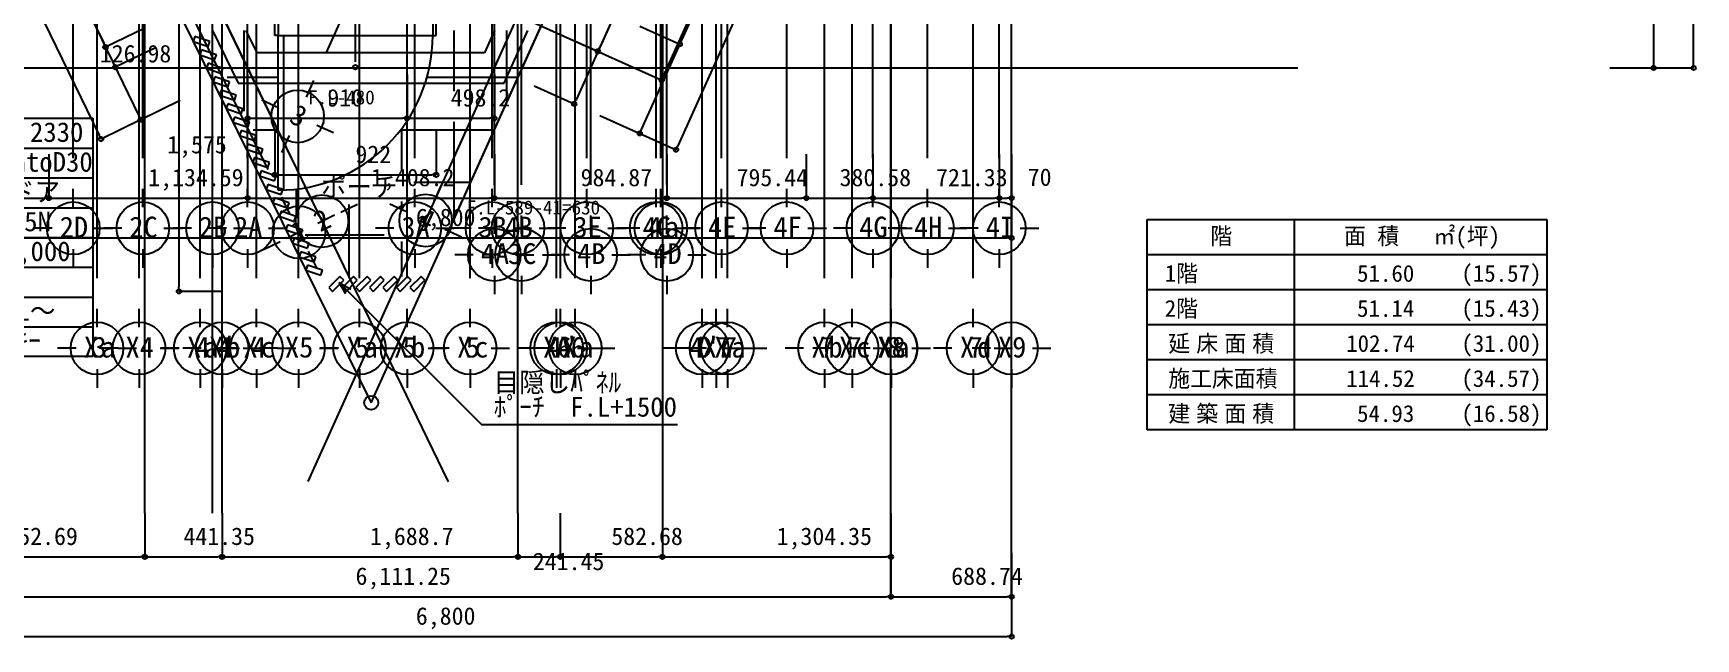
# Model space of a CAD drawing. Header units: metres. Extents: x 10861 to 26950, y 7268 to 22750.
# Drawn here: x 17141 to 26630, y 7268 to 10723 of the extents above; entities that cross this region are included whole.
import ezdxf

# ---------------------------------------------------------------- set-up
doc = ezdxf.new("R2010")
doc.units = ezdxf.units.M

msp = doc.modelspace()

# ---------------------------------------------------------------- linework, layer by layer
at = {"layer": 'GLID'}
for p, q in [((17369.1, 10010), (17369.1, 22205)), ((17504.7, 9325), (17504.7, 22205)), ((17744.7, 9325), (17744.7, 22205)), ((17766.3, 10010), (17766.3, 22205)), ((18093.3, 9325), (18093.3, 22205)), ((18163.4, 10010), (18163.4, 22205)), ((18218.8, 9325), (18218.8, 22205)), ((18364.3, 10010), (18364.3, 22205)), ((18414.7, 9325), (18414.7, 22205)), ((18654.7, 9325), (18654.7, 22205)), ((19003.3, 9325), (19003.3, 22205)), ((19274.3, 9325), (19274.3, 22205)), ((19319.1, 10010), (19319.1, 22205)), ((19634.7, 9325), (19634.7, 22205)), ((19759.5, 10010), (19759.5, 22205)), ((19772.5, 9858.3), (19772.5, 22205)), ((19907.5, 10010), (19907.5, 22205)), ((19927.5, 9858.3), (19927.5, 22205)), ((20128.1, 9325), (20128.1, 22205)), ((20151, 9325), (20151, 22205)), ((20234.7, 9325), (20234.7, 22205)), ((20300.9, 10010), (20300.9, 22205)), ((20322.4, 9858.3), (20322.4, 22205)), ((20695.8, 10010), (20695.8, 22205)), ((20723, 10010), (20723, 22205)), ((20757.4, 9858.3), (20757.4, 22205)), ((20959.2, 9325), (20959.2, 22205)), ((21038.1, 9325), (21038.1, 22205)), ((21069.2, 10010), (21069.2, 22205)), ((21102.9, 9325), (21102.9, 22205)), ((21442.7, 10010), (21442.7, 22205)), ((21656.9, 9325), (21656.9, 22205)), ((21814.7, 9325), (21814.7, 22205)), ((21932.7, 10010), (21932.7, 22205)), ((22036, 9325), (22036, 22205)), ((22038, 9325), (22038, 22205)), ((22245.3, 10010), (22245.3, 22205)), ((22504.7, 9325), (22504.7, 22205)), ((22654.7, 10010), (22654.7, 22205)), ((22724.7, 9325), (22724.7, 22205)), ((18614.1, 10010), (14765.1, 17946)), ((18480.6, 9945.4), (14580.1, 17856.1)), ((18814.3, 10613.2), (21206.1, 15928.4)), ((19544.8, 10019.1), (22036, 15555)), ((13514.7, 10525), (24358.1, 10525)), ((18699.4, 10357.9), (18742.5, 10453.6)), ((18540.7, 10297.7), (18445, 10340.8)), ((18759.6, 10199.2), (18855.3, 10156.1)), ((18600.9, 10139), (18557.8, 10043.3)), ((17369.1, 9730), (17369.1, 9835)), ((17766.3, 9730), (17766.3, 9835)), ((18163.4, 9730), (18163.4, 9835)), ((18364.3, 9730), (18364.3, 9835)), ((18604.4, 9694.2), (18558, 9788.4)), ((18736.2, 9758.1), (18690.4, 9852.5)), ((19319.1, 9730), (19319.1, 9835)), ((19429.9, 9763.8), (19473, 9859.5)), ((19759.5, 9730), (19759.5, 9835)), ((19907.5, 9730), (19907.5, 9835)), ((20300.9, 9730), (20300.9, 9835)), ((20695.8, 9730), (20695.8, 9835)), ((20723, 9730), (20723, 9835)), ((21069.2, 9730), (21069.2, 9835)), ((21442.7, 9730), (21442.7, 9835)), ((21932.7, 9730), (21932.7, 9835)), ((22245.3, 9730), (22245.3, 9835)), ((22654.7, 9730), (22654.7, 9835)), ((18765.1, 9639.7), (18859.3, 9686.1)), ((18896.6, 9702.5), (18991.1, 9748.3)), ((19271.2, 9703.6), (19175.5, 9746.7)), ((19772.5, 9578.3), (19772.5, 9683.3)), ((19927.5, 9578.3), (19927.5, 9683.3)), ((20322.4, 9578.3), (20322.4, 9683.3)), ((20757.4, 9578.3), (20757.4, 9683.3)), ((17249.1, 9610), (17144.1, 9610)), ((17489.1, 9610), (17594.1, 9610)), ((17646.3, 9610), (17541.3, 9610)), ((17886.3, 9610), (17991.3, 9610)), ((18043.4, 9610), (17938.4, 9610)), ((18244.3, 9610), (18139.3, 9610)), ((18283.4, 9610), (18388.4, 9610)), ((18484.3, 9610), (18589.3, 9610)), ((18680.6, 9597.7), (18586.2, 9551.9)), ((19199.1, 9610), (19094.1, 9610)), ((19439.1, 9610), (19544.1, 9610)), ((19490.1, 9605.1), (19585.9, 9562)), ((19639.5, 9610), (19534.5, 9610)), ((19787.5, 9610), (19682.5, 9610)), ((19879.5, 9610), (19984.5, 9610)), ((20027.5, 9610), (20132.5, 9610)), ((20180.9, 9610), (20075.9, 9610)), ((20420.9, 9610), (20525.9, 9610)), ((20575.8, 9610), (20470.8, 9610)), ((20603, 9610), (20498, 9610)), ((20815.8, 9610), (20920.8, 9610)), ((20843, 9610), (20948, 9610)), ((20949.2, 9610), (20844.2, 9610)), ((21189.2, 9610), (21294.2, 9610)), ((21322.7, 9610), (21217.7, 9610)), ((21562.7, 9610), (21667.7, 9610)), ((21812.7, 9610), (21707.7, 9610)), ((22125.3, 9610), (22020.3, 9610)), ((22052.7, 9610), (22157.7, 9610)), ((22365.3, 9610), (22470.3, 9610)), ((22534.7, 9610), (22429.7, 9610)), ((22774.7, 9610), (22879.7, 9610)), ((17369.1, 9490), (17369.1, 9385)), ((17766.3, 9490), (17766.3, 9385)), ((18163.4, 9490), (18163.4, 9385)), ((18364.3, 9490), (18364.3, 9385)), ((18549.8, 9533.5), (18455.7, 9487.1)), ((18841, 9542.1), (18886.8, 9447.6)), ((19331.4, 9544.9), (19288.3, 9449.1)), ((19319.1, 9490), (19319.1, 9385)), ((19759.5, 9490), (19759.5, 9385)), ((19907.5, 9490), (19907.5, 9385)), ((20300.9, 9490), (20300.9, 9385)), ((20695.8, 9490), (20695.8, 9385)), ((20723, 9490), (20723, 9385)), ((21069.2, 9490), (21069.2, 9385)), ((21442.7, 9490), (21442.7, 9385)), ((21932.7, 9490), (21932.7, 9385)), ((22245.3, 9490), (22245.3, 9385)), ((22654.7, 9490), (22654.7, 9385)), ((18710.5, 9479), (18757, 9384.8)), ((19652.5, 9458.3), (19547.5, 9458.3)), ((19807.5, 9458.3), (19702.5, 9458.3)), ((19892.5, 9458.3), (19997.5, 9458.3)), ((20047.5, 9458.3), (20152.5, 9458.3)), ((20202.4, 9458.3), (20097.4, 9458.3)), ((20442.4, 9458.3), (20547.4, 9458.3)), ((20637.4, 9458.3), (20532.4, 9458.3)), ((20877.4, 9458.3), (20982.4, 9458.3)), ((19772.5, 9338.3), (19772.5, 9233.3)), ((19927.5, 9338.3), (19927.5, 9233.3)), ((20322.4, 9338.3), (20322.4, 9233.3)), ((20757.4, 9338.3), (20757.4, 9233.3)), ((17504.7, 9045), (17504.7, 9150)), ((17744.7, 9045), (17744.7, 9150)), ((18093.3, 9045), (18093.3, 9150)), ((18218.8, 9045), (18218.8, 9150)), ((18414.7, 9045), (18414.7, 9150)), ((18654.7, 9045), (18654.7, 9150)), ((19003.3, 9045), (19003.3, 9150)), ((19274.3, 9045), (19274.3, 9150)), ((19634.7, 9045), (19634.7, 9150)), ((20128.1, 9045), (20128.1, 9150)), ((20151, 9045), (20151, 9150)), ((20234.7, 9045), (20234.7, 9150)), ((20959.2, 9045), (20959.2, 9150)), ((21038.1, 9045), (21038.1, 9150)), ((21102.9, 9045), (21102.9, 9150)), ((21656.9, 9045), (21656.9, 9150)), ((21814.7, 9045), (21814.7, 9150)), ((22036, 9045), (22036, 9150)), ((22038, 9045), (22038, 9150)), ((22504.7, 9045), (22504.7, 9150)), ((22724.7, 9045), (22724.7, 9150)), ((17384.7, 8925), (17279.7, 8925)), ((17624.7, 8925), (17519.7, 8925)), ((17624.7, 8925), (17729.7, 8925)), ((17864.7, 8925), (17969.7, 8925)), ((17973.3, 8925), (17868.3, 8925)), ((18098.8, 8925), (17993.8, 8925)), ((18294.7, 8925), (18189.7, 8925)), ((18213.3, 8925), (18318.3, 8925)), ((18338.8, 8925), (18443.8, 8925)), ((18534.7, 8925), (18429.7, 8925)), ((18534.7, 8925), (18639.7, 8925)), ((18774.7, 8925), (18879.7, 8925)), ((18883.3, 8925), (18778.3, 8925)), ((19154.3, 8925), (19049.3, 8925)), ((19123.3, 8925), (19228.3, 8925)), ((19394.3, 8925), (19499.3, 8925)), ((19514.7, 8925), (19409.7, 8925)), ((19754.7, 8925), (19859.7, 8925)), ((20008.1, 8925), (19903.1, 8925)), ((20031, 8925), (19926, 8925)), ((20114.7, 8925), (20009.7, 8925)), ((20248.1, 8925), (20353.1, 8925)), ((20271, 8925), (20376, 8925)), ((20354.7, 8925), (20459.7, 8925)), ((20839.2, 8925), (20734.2, 8925)), ((20918.1, 8925), (20813.1, 8925)), ((20982.9, 8925), (20877.9, 8925)), ((21079.2, 8925), (21184.2, 8925)), ((21158.1, 8925), (21263.1, 8925)), ((21222.9, 8925), (21327.9, 8925)), ((21536.9, 8925), (21431.9, 8925)), ((21694.7, 8925), (21589.7, 8925)), ((21776.9, 8925), (21881.9, 8925)), ((21916, 8925), (21811, 8925)), ((21918, 8925), (21813, 8925)), ((21934.7, 8925), (22039.7, 8925)), ((22156, 8925), (22261, 8925)), ((22158, 8925), (22263, 8925)), ((22384.7, 8925), (22279.7, 8925)), ((22604.7, 8925), (22499.7, 8925)), ((22624.7, 8925), (22729.7, 8925)), ((22844.7, 8925), (22949.7, 8925)), ((17504.7, 8805), (17504.7, 8700)), ((17744.7, 8805), (17744.7, 8700)), ((18093.3, 8805), (18093.3, 8700)), ((18218.8, 8805), (18218.8, 8700)), ((18414.7, 8805), (18414.7, 8700)), ((18654.7, 8805), (18654.7, 8700)), ((19003.3, 8805), (19003.3, 8700)), ((19274.3, 8805), (19274.3, 8700)), ((19634.7, 8805), (19634.7, 8700)), ((20128.1, 8805), (20128.1, 8700)), ((20151, 8805), (20151, 8700)), ((20234.7, 8805), (20234.7, 8700)), ((20959.2, 8805), (20959.2, 8700)), ((21038.1, 8805), (21038.1, 8700)), ((21102.9, 8805), (21102.9, 8700)), ((21656.9, 8805), (21656.9, 8700)), ((21814.7, 8805), (21814.7, 8700)), ((22036, 8805), (22036, 8700)), ((22038, 8805), (22038, 8700)), ((22504.7, 8805), (22504.7, 8700)), ((22724.7, 8805), (22724.7, 8700))]:
    msp.add_line(p, q, dxfattribs=at)
for centre in [(18650.1, 10248.5), (18788.6, 9650.1), (19380.7, 9654.3), (17369.1, 9610), (17766.3, 9610), (18163.4, 9610), (18364.3, 9610), (18657.5, 9586.6), (19319.1, 9610), (19759.5, 9610), (19907.5, 9610), (20300.9, 9610), (20695.8, 9610), (20723, 9610), (21069.2, 9610), (21442.7, 9610), (21932.7, 9610), (22245.3, 9610), (22654.7, 9610), (19772.5, 9458.3), (19927.5, 9458.3), (20322.4, 9458.3), (20757.4, 9458.3), (17504.7, 8925), (17744.7, 8925), (18093.3, 8925), (18218.8, 8925), (18414.7, 8925), (18654.7, 8925), (19003.3, 8925), (19274.3, 8925), (19634.7, 8925), (20128.1, 8925), (20151, 8925), (20234.7, 8925), (20959.2, 8925), (21038.1, 8925), (21102.9, 8925), (21656.9, 8925), (21814.7, 8925), (22036, 8925), (22038, 8925), (22504.7, 8925), (22724.7, 8925)]:
    msp.add_circle(centre, 150, dxfattribs=at)
at = {"layer": 'WALL_NORMAL_1F'}
for p, q in [((18164.6, 10738.5), (18310.1, 10438.5)), ((18418.4, 10611.5), (18356.8, 10738.5)), ((19773.7, 10738.5), (19716.5, 10611.5)), ((19828.4, 10438.5), (19963.4, 10738.5)), ((19716.5, 10611.5), (18418.4, 10611.5)), ((18310.1, 10438.5), (19828.4, 10438.5))]:
    msp.add_line(p, q, dxfattribs=at)
at = {"layer": 'データ 001_1F'}
for p, q in [((22036, 7507.5), (22036, 22072.5)), ((22724.7, 7507.5), (22724.7, 22072.5)), ((26617.5, 10550), (26617.5, 20905)), ((18710.5, 8165), (23230.6, 18209.7)), ((15736.2, 15943.7), (19509.7, 8163.2)), ((20731.6, 12656.4), (20731.6, 7735)), ((26390, 10550), (26390, 12688.6)), ((20612.6, 10174.4), (21576.9, 12317.4)), ((17777.4, 7985), (17777.4, 11842.7)), ((18163.3, 7985), (18163.3, 11842.7)), ((18163.3, 7985), (18163.3, 11842.7)), ((21512.9, 11620.7), (20820, 10081)), ((20768, 11519), (20238.7, 10342.6)), ((20768, 11519), (20373.7, 10642.6)), ((16903.6, 11405.3), (17516.5, 10141.6)), ((17167.3, 11439.8), (17542.6, 10666)), ((17167.3, 11439.8), (17743.5, 10251.7)), ((18218.7, 7985), (18218.7, 10961)), ((19600.9, 10962.9), (20500.2, 10558.3)), ((20738.4, 10478.5), (20959.4, 10969.4)), ((19907.5, 7985), (19907.5, 10835)), ((17778.5, 10752.6), (17553.5, 10643.5)), ((17778.5, 10752.6), (17553.5, 10643.5)), ((17972.5, 10800), (17972.5, 9275)), ((17553.5, 10643.5), (17542.6, 10666)), ((17553.5, 10643.5), (17553.5, 10643.5)), ((17553.5, 10643.5), (17564.4, 10621)), ((17833.9, 10638.3), (17608.9, 10529.3)), ((17833.9, 10638.3), (17833.9, 10638.3)), ((20135.4, 10722.4), (20363.4, 10619.8)), ((20135.4, 10722.4), (20135.4, 10722.4)), ((20363.4, 10619.8), (20373.7, 10642.6)), ((17564.4, 10621), (17598, 10551.7)), ((17608.9, 10529.3), (17598, 10551.7)), ((20363.4, 10619.8), (20363.4, 10619.8)), ((20500.2, 10558.3), (20728.2, 10455.7)), ((20500.2, 10558.3), (20500.2, 10558.3)), ((26390, 10525), (26390, 10550)), ((26617.5, 10525), (26617.5, 10550)), ((17608.9, 10529.3), (17608.9, 10529.3)), ((18364.3, 10487.5), (18364.3, 10237.5)), ((18364.3, 10487.5), (18364.3, 10487.5)), ((19274.3, 10487.5), (19274.3, 10237.5)), ((19274.3, 10487.5), (19274.3, 10487.5)), ((19274.3, 10487.5), (19274.3, 10487.5)), ((19772.5, 10487.5), (19772.5, 10237.5)), ((19772.5, 10487.5), (19772.5, 10487.5)), ((20728.2, 10455.7), (20738.4, 10478.5)), ((26140, 10525), (26390, 10525)), ((26140, 10525), (26140, 10525)), ((26390, 10525), (26617.5, 10525)), ((26390, 10525), (26390, 10525)), ((20000.4, 10422.4), (20228.4, 10319.8)), ((20000.4, 10422.4), (20000.4, 10422.4)), ((17754.5, 10229.2), (17743.5, 10251.7)), ((17979.4, 10338.3), (17754.5, 10229.2)), ((17979.4, 10338.3), (17979.4, 10338.3)), ((20228.4, 10319.8), (20238.7, 10342.6)), ((20228.4, 10319.8), (20228.4, 10319.8)), ((20374.3, 10254.2), (20602.3, 10151.6)), ((20374.3, 10254.2), (20374.3, 10254.2)), ((16380, 10237.5), (17480, 10237.5)), ((17480, 10237.5), (17480, 8877.5)), ((17752.4, 10228.2), (17527.4, 10119.1)), ((17752.4, 10228.2), (17752.4, 10228.2)), ((17754.5, 10229.2), (17754.5, 10229.2)), ((18364.3, 10237.5), (18389.3, 10237.5)), ((18389.3, 10237.5), (19249.3, 10237.5)), ((19274.3, 10237.5), (19249.3, 10237.5)), ((19274.3, 10237.5), (19274.3, 10237.5)), ((19274.3, 10237.5), (19299.3, 10237.5)), ((19299.3, 10237.5), (19747.5, 10237.5)), ((19772.5, 10237.5), (19747.5, 10237.5)), ((19772.5, 10237.5), (19772.5, 10237.5)), ((20581.8, 10160.8), (20809.8, 10058.2)), ((20581.8, 10160.8), (20581.8, 10160.8)), ((20602.3, 10151.6), (20612.6, 10174.4)), ((16380, 10067.5), (17480, 10067.5)), ((17527.4, 10119.1), (17516.5, 10141.6)), ((17527.4, 10119.1), (17527.4, 10119.1)), ((20809.8, 10058.2), (20820, 10081)), ((17229.7, 10032.5), (17229.7, 10032.5)), ((17229.7, 10032.5), (17229.7, 9782.5)), ((17229.7, 10032.5), (17229.7, 10032.5)), ((18364.3, 10032.5), (18364.3, 10032.5)), ((18364.3, 10032.5), (18364.3, 9782.5)), ((18364.3, 10032.5), (18364.3, 10032.5)), ((19772.5, 10032.5), (19772.5, 10032.5)), ((19772.5, 10032.5), (19772.5, 9782.5)), ((19772.5, 10032.5), (19772.5, 10032.5)), ((20757.3, 10032.5), (20757.3, 10032.5)), ((20757.3, 10032.5), (20757.3, 9782.5)), ((20757.3, 10032.5), (20757.3, 10032.5)), ((20809.8, 10058.2), (20809.8, 10058.2)), ((21552.8, 10032.5), (21552.8, 10032.5)), ((21552.8, 10032.5), (21552.8, 9782.5)), ((21552.8, 10032.5), (21552.8, 10032.5)), ((21933.4, 10032.5), (21933.4, 10032.5)), ((21933.4, 10032.5), (21933.4, 9782.5)), ((21933.4, 10032.5), (21933.4, 10032.5)), ((22654.7, 10032.5), (22654.7, 10032.5)), ((22654.7, 10032.5), (22654.7, 9782.5)), ((22654.7, 10032.5), (22654.7, 10032.5)), ((22724.7, 10032.5), (22724.7, 9782.5)), ((22724.7, 10032.5), (22724.7, 10032.5)), ((16380, 9897.5), (17480, 9897.5)), ((15949.7, 9782.5), (17204.7, 9782.5)), ((17229.7, 9782.5), (17204.7, 9782.5)), ((17229.7, 9782.5), (17229.7, 9782.5)), ((17229.7, 9782.5), (17254.7, 9782.5)), ((17254.7, 9782.5), (18339.3, 9782.5)), ((18364.3, 9782.5), (18339.3, 9782.5)), ((18364.3, 9782.5), (18364.3, 9782.5)), ((18364.3, 9782.5), (18389.3, 9782.5)), ((18389.3, 9782.5), (19747.5, 9782.5)), ((19772.5, 9782.5), (19747.5, 9782.5)), ((19772.5, 9782.5), (19772.5, 9782.5)), ((19772.5, 9782.5), (19797.5, 9782.5)), ((19797.5, 9782.5), (20732.3, 9782.5)), ((20757.3, 9782.5), (20732.3, 9782.5)), ((20757.3, 9782.5), (20757.3, 9782.5)), ((20757.3, 9782.5), (20782.3, 9782.5)), ((20782.3, 9782.5), (21527.8, 9782.5)), ((21552.8, 9782.5), (21527.8, 9782.5)), ((21552.8, 9782.5), (21552.8, 9782.5)), ((21552.8, 9782.5), (21577.8, 9782.5)), ((21577.8, 9782.5), (21908.4, 9782.5)), ((21933.4, 9782.5), (21908.4, 9782.5)), ((21933.4, 9782.5), (21933.4, 9782.5)), ((21933.4, 9782.5), (21958.4, 9782.5)), ((21958.4, 9782.5), (22629.7, 9782.5)), ((22654.7, 9782.5), (22629.7, 9782.5)), ((22654.7, 9782.5), (22654.7, 9782.5)), ((22654.7, 9782.5), (22679.7, 9782.5)), ((22679.7, 9782.5), (22699.7, 9782.5)), ((22724.7, 9782.5), (22699.7, 9782.5)), ((22724.7, 9782.5), (22724.7, 9782.5)), ((22724.7, 9782.5), (22724.7, 9555)), ((22724.7, 9782.5), (22724.7, 9782.5)), ((16380, 9727.5), (17480, 9727.5)), ((15949.7, 9555), (22699.7, 9555)), ((16380, 9557.5), (17480, 9557.5)), ((22724.7, 9555), (22699.7, 9555)), ((22724.7, 9555), (22724.7, 9555)), ((16380, 9387.5), (17480, 9387.5)), ((18925.1, 9235.7), (18887.6, 9300.7)), ((18887.6, 9300.7), (18952.6, 9263.2)), ((18887.6, 9300.7), (19698.7, 8489.6)), ((16380, 9217.5), (17480, 9217.5)), ((17972.5, 9250), (17972.5, 9275)), ((18222.5, 9250), (17972.5, 9250)), ((17972.5, 9250), (17972.5, 9250)), ((18222.5, 9250), (18222.5, 9250)), ((16380, 9047.5), (17480, 9047.5)), ((17480, 8877.5), (16380, 8877.5)), ((19698.7, 8489.6), (20818.7, 8489.6)), ((17777.4, 7985), (17777.4, 7985)), ((17777.4, 7985), (17777.4, 7735)), ((17777.4, 7985), (17777.4, 7985)), ((18218.7, 7985), (18218.7, 7985)), ((18218.7, 7985), (18218.7, 7735)), ((18218.7, 7985), (18218.7, 7985)), ((19907.5, 7985), (19907.5, 7985)), ((19907.5, 7985), (19907.5, 7735)), ((19907.5, 7985), (19907.5, 7985)), ((20148.9, 7985), (20148.9, 7985)), ((20148.9, 7985), (20148.9, 7735)), ((20148.9, 7985), (20148.9, 7985)), ((20731.6, 7985), (20731.6, 7985)), ((20731.6, 7985), (20731.6, 7735)), ((20731.6, 7985), (20731.6, 7985)), ((22036, 7985), (22036, 7735)), ((22036, 7985), (22036, 7985)), ((15949.7, 7735), (17752.4, 7735)), ((17777.4, 7735), (17752.4, 7735)), ((17777.4, 7735), (17777.4, 7735)), ((17777.4, 7735), (17802.4, 7735)), ((17802.4, 7735), (18193.7, 7735)), ((18218.7, 7735), (18193.7, 7735)), ((18218.7, 7735), (18218.7, 7735)), ((18218.7, 7735), (18243.7, 7735)), ((18243.7, 7735), (19882.5, 7735)), ((19907.5, 7735), (19882.5, 7735)), ((19907.5, 7735), (19907.5, 7735)), ((19907.5, 7735), (19932.5, 7735)), ((19932.5, 7735), (20123.9, 7735)), ((20148.9, 7735), (20123.9, 7735)), ((20148.9, 7735), (20148.9, 7735)), ((20148.9, 7735), (20173.9, 7735)), ((20173.9, 7735), (20706.6, 7735)), ((20731.6, 7735), (20706.6, 7735)), ((20731.6, 7735), (20731.6, 7735)), ((20731.6, 7735), (20756.6, 7735)), ((20756.6, 7735), (22011, 7735)), ((22036, 7735), (22011, 7735)), ((22036, 7757.5), (22036, 7507.5)), ((22036, 7757.5), (22036, 7757.5)), ((22036, 7735), (22036, 7735)), ((22036, 7735), (22036, 7507.5)), ((22036, 7735), (22036, 7735)), ((22724.7, 7757.5), (22724.7, 7507.5)), ((22724.7, 7757.5), (22724.7, 7757.5)), ((15949.7, 7507.5), (22011, 7507.5)), ((22036, 7507.5), (22011, 7507.5)), ((22036, 7507.5), (22036, 7507.5)), ((22036, 7507.5), (22061, 7507.5)), ((22061, 7507.5), (22699.7, 7507.5)), ((22724.7, 7507.5), (22699.7, 7507.5)), ((22724.7, 7530), (22724.7, 7280)), ((22724.7, 7530), (22724.7, 7530)), ((22724.7, 7507.5), (22724.7, 7507.5)), ((15949.7, 7280), (22699.7, 7280)), ((22724.7, 7280), (22699.7, 7280)), ((22724.7, 7280), (22724.7, 7280))]:
    msp.add_line(p, q, dxfattribs=at)
for centre in [(17553.5, 10643.5), (17553.5, 10643.5), (20363.4, 10619.8), (17608.9, 10529.3), (26390, 10525), (26617.5, 10525), (20728.2, 10455.7), (18364.3, 10237.5), (19274.3, 10237.5), (19274.3, 10237.5), (19772.5, 10237.5), (20228.4, 10319.8), (17754.5, 10229.2), (20602.3, 10151.6), (17527.4, 10119.1), (20809.8, 10058.2), (17229.7, 9782.5), (17229.7, 9782.5), (18364.3, 9782.5), (18364.3, 9782.5), (19772.5, 9782.5), (19772.5, 9782.5), (20757.3, 9782.5), (20757.3, 9782.5), (21552.8, 9782.5), (21552.8, 9782.5), (21933.4, 9782.5), (21933.4, 9782.5), (22654.7, 9782.5), (22654.7, 9782.5), (22724.7, 9782.5), (22724.7, 9555), (17972.5, 9250), (17777.4, 7735), (17777.4, 7735), (18218.7, 7735), (18218.7, 7735), (19907.5, 7735), (19907.5, 7735), (20148.9, 7735), (20148.9, 7735), (20731.6, 7735), (20731.6, 7735), (22036, 7735), (22036, 7507.5), (22036, 7507.5), (22724.7, 7507.5), (22724.7, 7280)]:
    msp.add_circle(centre, 12.5, dxfattribs=at)
at = {"layer": 'ポーチ_1F'}
for p, q in [((18344.1, 10278.3), (18344.1, 10738.5)), ((19544.1, 10392.5), (19544.1, 10738.5)), ((19604.6, 9799.1), (20044.2, 10772.5)), ((19844.1, 10329.4), (19844.1, 10738.5)), ((18248.3, 10472.5), (18538.7, 10472.5)), ((19388.3, 10472.5), (19908.7, 10472.5)), ((18396.3, 10172.5), (18538.7, 10172.5)), ((19238.4, 10172.5), (19773.2, 10172.5)), ((19244.1, 9937.5), (19244.1, 10180)), ((19544.1, 9665.1), (19544.1, 10217.5)), ((19312.1, 9872.5), (19637.8, 9872.5)), ((18644.1, 9669.8), (18644.1, 9833.8)), ((18944.1, 9334.9), (18944.1, 9745.6)), ((19244.1, 9710), (19244.1, 9762.5)), ((19506, 9580.6), (19589.6, 9765.8)), ((18692.1, 9572.5), (19143.5, 9572.5)), ((19244.1, 9334.9), (19244.1, 9535)), ((19375.8, 9292.4), (19485.4, 9535))]:
    msp.add_line(p, q, dxfattribs=at)
at = {"layer": '外装ルーバー_1F'}
for p, q in [((18062.7, 10705.1), (18053.1, 10676.7)), ((18053.1, 10676.7), (18138.3, 10647.7)), ((18147.9, 10676.2), (18062.7, 10705.1)), ((18100.6, 10628.3), (18090.9, 10599.9)), ((18185.8, 10599.4), (18100.6, 10628.3)), ((18138.3, 10647.7), (18147.9, 10676.2)), ((18090.9, 10599.9), (18176.1, 10570.9)), ((18138.4, 10551.5), (18128.8, 10523.1)), ((18223.7, 10522.6), (18138.4, 10551.5)), ((18176.1, 10570.9), (18185.8, 10599.4)), ((18128.8, 10523.1), (18214, 10494.1)), ((18176.3, 10474.7), (18166.7, 10446.3)), ((18166.7, 10446.3), (18251.9, 10417.4)), ((18261.5, 10445.8), (18176.3, 10474.7)), ((18214, 10494.1), (18223.7, 10522.6)), ((18251.9, 10417.4), (18261.5, 10445.8)), ((18214.2, 10397.9), (18204.5, 10369.5)), ((18204.5, 10369.5), (18289.7, 10340.6)), ((18299.4, 10369), (18214.2, 10397.9)), ((18289.7, 10340.6), (18299.4, 10369)), ((18252, 10321.1), (18242.4, 10292.7)), ((18242.4, 10292.7), (18327.6, 10263.8)), ((18337.3, 10292.2), (18252, 10321.1)), ((18327.6, 10263.8), (18337.3, 10292.2)), ((18289.9, 10244.3), (18280.3, 10215.9)), ((18280.3, 10215.9), (18365.5, 10187)), ((18375.1, 10215.4), (18289.9, 10244.3)), ((18327.8, 10167.5), (18318.1, 10139.1)), ((18413, 10138.6), (18327.8, 10167.5)), ((18365.5, 10187), (18375.1, 10215.4)), ((18318.1, 10139.1), (18403.3, 10110.2)), ((18365.6, 10090.7), (18356, 10062.3)), ((18356, 10062.3), (18441.2, 10033.4)), ((18450.9, 10061.8), (18365.6, 10090.7)), ((18403.3, 10110.2), (18413, 10138.6)), ((18441.2, 10033.4), (18450.9, 10061.8)), ((18403.5, 10013.9), (18393.9, 9985.5)), ((18393.9, 9985.5), (18479.1, 9956.6)), ((18488.7, 9985), (18403.5, 10013.9)), ((18479.1, 9956.6), (18488.7, 9985)), ((18441.4, 9937.1), (18431.7, 9908.7)), ((18431.7, 9908.7), (18516.9, 9879.8)), ((18526.6, 9908.2), (18441.4, 9937.1)), ((18516.9, 9879.8), (18526.6, 9908.2)), ((18479.2, 9860.3), (18469.6, 9831.9)), ((18469.6, 9831.9), (18554.8, 9803)), ((18564.5, 9831.4), (18479.2, 9860.3)), ((18517.1, 9783.5), (18507.5, 9755.1)), ((18602.3, 9754.6), (18517.1, 9783.5)), ((18554.8, 9803), (18564.5, 9831.4)), ((18507.5, 9755.1), (18592.7, 9726.2)), ((18555, 9706.7), (18545.3, 9678.3)), ((18640.2, 9677.8), (18555, 9706.7)), ((18592.7, 9726.2), (18602.3, 9754.6)), ((18545.3, 9678.3), (18630.5, 9649.4)), ((18592.8, 9629.9), (18583.2, 9601.5)), ((18583.2, 9601.5), (18668.4, 9572.6)), ((18678.1, 9601), (18592.8, 9629.9)), ((18630.5, 9649.4), (18640.2, 9677.8)), ((18668.4, 9572.6), (18678.1, 9601)), ((18630.7, 9553.1), (18621.1, 9524.7)), ((18621.1, 9524.7), (18706.3, 9495.8)), ((18715.9, 9524.2), (18630.7, 9553.1)), ((18706.3, 9495.8), (18715.9, 9524.2)), ((18668.6, 9476.3), (18658.9, 9447.9)), ((18658.9, 9447.9), (18744.1, 9419)), ((18753.8, 9447.4), (18668.6, 9476.3)), ((18706.4, 9399.5), (18696.8, 9371.1)), ((18791.7, 9370.6), (18706.4, 9399.5)), ((18744.1, 9419), (18753.8, 9447.4)), ((18696.8, 9371.1), (18782, 9342.2)), ((18782, 9342.2), (18791.7, 9370.6)), ((18891.5, 9334.9), (18827.9, 9271.2)), ((18849.1, 9250), (18912.7, 9313.6)), ((18912.7, 9313.6), (18891.5, 9334.9)), ((18968.7, 9334.9), (18905.1, 9271.2)), ((18926.3, 9250), (18989.9, 9313.6)), ((18989.9, 9313.6), (18968.7, 9334.9)), ((19045.9, 9334.9), (18982.3, 9271.2)), ((19003.5, 9250), (19067.1, 9313.6)), ((19067.1, 9313.6), (19045.9, 9334.9)), ((19123.1, 9334.9), (19059.4, 9271.2)), ((19080.7, 9250), (19144.3, 9313.6)), ((19144.3, 9313.6), (19123.1, 9334.9)), ((19200.3, 9334.9), (19136.6, 9271.2)), ((19157.8, 9250), (19221.5, 9313.6)), ((19221.5, 9313.6), (19200.3, 9334.9)), ((19277.4, 9334.9), (19213.8, 9271.2)), ((19235, 9250), (19298.7, 9313.6)), ((19298.7, 9313.6), (19277.4, 9334.9)), ((19354.6, 9334.9), (19291, 9271.2)), ((19312.2, 9250), (19375.8, 9313.6)), ((19375.8, 9313.6), (19354.6, 9334.9)), ((18827.9, 9271.2), (18849.1, 9250)), ((18905.1, 9271.2), (18926.3, 9250)), ((18982.3, 9271.2), (19003.5, 9250)), ((19059.4, 9271.2), (19080.7, 9250)), ((19136.6, 9271.2), (19157.8, 9250)), ((19213.8, 9271.2), (19235, 9250)), ((19291, 9271.2), (19312.2, 9250))]:
    msp.add_line(p, q, dxfattribs=at)
at = {"layer": '建具(金属戸)_1F'}
for p, q in [((18979.7, 10559.5), (18979.7, 10952.5)), ((18518.7, 10709.5), (18518.7, 10802.5)), ((18538.7, 10802.5), (18538.7, 10709.5)), ((19420.7, 10802.5), (19420.7, 10709.5)), ((19440.7, 10709.5), (19440.7, 10802.5)), ((18538.7, 10709.5), (18518.7, 10709.5)), ((18538.7, 10709.5), (19420.7, 10709.5)), ((18538.7, 10709.5), (18568.7, 10709.5)), ((18538.7, 9827.5), (18538.7, 10709.5)), ((18568.7, 10709.5), (18568.7, 9827.5)), ((19420.7, 10709.5), (19440.7, 10709.5)), ((18518.7, 10165), (18518.7, 9915)), ((18518.7, 10165), (18518.7, 10165)), ((19440.7, 10165), (19440.7, 9915)), ((19440.7, 10165), (19440.7, 10165)), ((18518.7, 9915), (18543.7, 9915)), ((18543.7, 9915), (19415.7, 9915)), ((19440.7, 9915), (19415.7, 9915)), ((19440.7, 9915), (19440.7, 9915)), ((18568.7, 9827.5), (18538.7, 9827.5))]:
    msp.add_line(p, q, dxfattribs=at)
for centre in [(18979.7, 10529.5), (18518.7, 9915), (19440.7, 9915)]:
    msp.add_circle(centre, 12.5, dxfattribs=at)
msp.add_arc((18538.7, 10709.5), 882, -90, 0, dxfattribs=at)
at = {"layer": '建具(金属窓)_1F'}
for p, q in [((21120.4, 11302.9), (20841.3, 10682.8)), ((20603.1, 10762.6), (20831.1, 10660)), ((20831.1, 10660), (20841.3, 10682.8)), ((20831.1, 10660), (20831.1, 10660))]:
    msp.add_line(p, q, dxfattribs=at)
msp.add_circle((20831.1, 10660), 12.5, dxfattribs=at)
at = {"layer": '棟面積表_1F'}
for p, q in [((23499.1, 8460.5), (23499.1, 9660.5)), ((23499.1, 9660.5), (25779.1, 9660.5)), ((24339.1, 8460.5), (24339.1, 9660.5)), ((25779.1, 9660.5), (25779.1, 8460.5)), ((23499.1, 9460.5), (25779.1, 9460.5)), ((23499.1, 9260.5), (25779.1, 9260.5)), ((23499.1, 9060.5), (25779.1, 9060.5)), ((23499.1, 8860.5), (25779.1, 8860.5)), ((23499.1, 8660.5), (25779.1, 8660.5)), ((25779.1, 8460.5), (23499.1, 8460.5))]:
    msp.add_line(p, q, dxfattribs=at)
at = {"layer": '部屋_1F'}
for p, q in [((12701.7, 21530), (19069.8, 8614.6)), ((19069.8, 8614.6), (24901.7, 21530))]:
    msp.add_line(p, q, dxfattribs=at)
msp.add_circle((19069.8, 8614.6), 40, dxfattribs=at)

# ---------------------------------------------------------------- texts
at = {"layer": 'GLID'}
for s, rotation, p in [('3', -24.22775, (18594.7, 10215.8)), ('2', 25.87339, (18778.1, 9586.6)), ('4', -24.22775, (19325.3, 9621.6)), ('1', 26.2463, (18647.4, 9523.1))]:
    msp.add_text(s, height=118.8, rotation=rotation, dxfattribs=at).set_placement(p)
for s, height, p in [('2D', 118.79, (17291.9, 9557.5)), ('2C', 118.79, (17689, 9557.5)), ('2B', 118.79, (18086.1, 9557.5)), ('2A', 118.79, (18287, 9557.5)), ('3A', 118.79, (19241.8, 9557.5)), ('3B', 118.79, (19682.2, 9557.5)), ('4B', 118.79, (19830.2, 9557.5)), ('3E', 118.79, (20223.7, 9557.5)), ('4C', 118.79, (20618.6, 9557.5)), ('4', 118.8, (20648.7, 9557.5)), ('C', 118.8, (20697.4, 9557.5)), ('a', 118.8, (20746.2, 9557.5)), ('4E', 118.79, (20992, 9557.5)), ('4F', 118.79, (21365.4, 9557.5)), ('4G', 118.79, (21855.5, 9557.5)), ('4H', 118.79, (22168, 9557.5)), ('4I', 118.79, (22577.5, 9557.5)), ('4A', 118.79, (19695.2, 9405.8)), ('3C', 118.79, (19850.3, 9405.8)), ('4B', 118.79, (20245.1, 9405.8)), ('4D', 118.79, (20680.1, 9405.8)), ('X', 118.8, (17430.5, 8872.4)), ('3', 118.8, (17479.2, 8872.4)), ('a', 118.8, (17527.9, 8872.4)), ('X4', 118.79, (17667.5, 8872.5)), ('X', 118.8, (18019, 8872.5)), ('4', 118.8, (18067.7, 8872.5)), ('a', 118.8, (18116.5, 8872.5)), ('X', 118.8, (18144.5, 8872.5)), ('4', 118.8, (18193.3, 8872.5)), ('b', 118.8, (18242, 8872.5)), ('X', 118.8, (18340.5, 8872.5)), ('4', 118.8, (18389.2, 8872.5)), ('c', 118.8, (18437.9, 8872.5)), ('X5', 118.79, (18577.5, 8872.5)), ('X', 118.8, (18929, 8872.5)), ('5', 118.8, (18977.7, 8872.5)), ('a', 118.8, (19026.5, 8872.5)), ('X', 118.8, (19200, 8872.5)), ('5', 118.8, (19248.8, 8872.5)), ('b', 118.8, (19297.5, 8872.5)), ('X', 118.8, (19560.5, 8872.5)), ('5', 118.8, (19609.2, 8872.5)), ('c', 118.8, (19657.9, 8872.5)), ('X6', 118.79, (20050.8, 8872.5)), ('4', 118.8, (20076.8, 8872.5)), ('A', 118.8, (20125.5, 8872.5)), ('X', 118.8, (20160.5, 8872.5)), ("'", 118.8, (20174.2, 8872.5)), ('6', 118.8, (20209.2, 8872.5)), ('a', 118.8, (20257.9, 8872.5)), ('4', 118.8, (20885, 8872.5)), ('D', 118.8, (20933.7, 8872.5)), ('X7', 118.79, (20960.8, 8872.5)), ("'", 118.8, (20982.4, 8872.5)), ('X', 118.8, (21028.6, 8872.5)), ('7', 118.8, (21077.3, 8872.5)), ('a', 118.8, (21126.1, 8872.5)), ('X', 118.8, (21582.6, 8872.5)), ('7', 118.8, (21631.3, 8872.5)), ('b', 118.8, (21680.1, 8872.5)), ('X', 118.8, (21740.5, 8872.5)), ('7', 118.8, (21789.2, 8872.5)), ('c', 118.8, (21837.9, 8872.5)), ('X8', 118.79, (21958.7, 8872.5)), ('X', 118.8, (21963.8, 8872.5)), ('8', 118.8, (22012.5, 8872.5)), ('a', 118.8, (22061.2, 8872.5)), ('X', 118.8, (22430.5, 8872.5)), ('7', 118.8, (22479.2, 8872.5)), ('d', 118.8, (22527.9, 8872.5)), ('X9', 118.79, (22647.5, 8872.5))]:
    msp.add_text(s, height=height, dxfattribs=at).set_placement(p)
at = {"layer": 'データ 001_1F'}
for s, height, p in [('126.98', 100, (17520.5, 10556.9)), ('F.L-480', 80, (18708.8, 10317)), ('910', 100, (18819.3, 10305)), ('498.2', 100, (19523.4, 10305)), ('⑤\u3000922ｘ2330', 112, (16456.6, 10103)), ('1,575', 100, (17905, 10037.5)), ('YKK\u3000VenatoD30', 112, (16420.2, 9933)), ('片開きドア', 112, (16565.9, 9763)), ('1,134.59', 100, (17797, 9850)), ('ポーチ', 112, (18783.3, 9791.1)), ('1,408.2', 100, (19068.4, 9850)), ('984.87', 100, (20264.9, 9850)), ('795.44', 100, (21155.1, 9850)), ('380.58', 100, (21743.1, 9850)), ('721.33', 100, (22294, 9850)), ('70', 100, (22817, 9851.8)), ('D2\u3000N15N', 112, (16638.7, 9593)), ('6,800', 100, (19324.7, 9622.5)), ('F.L-589-41=630', 80, (19614.6, 9688.7)), ('定価495,000', 112, (16529.4, 9423)), ('玄関F.L～', 112, (16602.3, 9083)), ('ﾎﾟｹｯﾄｷｰ', 112, (16675.1, 8913)), ('目隠しﾊﾟﾈﾙ', 112, (19768.7, 8675)), ('ﾎﾟｰﾁ\u3000F.L+1500', 112, (19768.7, 8535)), ('1,852.69', 100, (16851.1, 7802.5)), ('441.35', 100, (17998.1, 7802.5)), ('1,688.7', 100, (19063.1, 7802.5)), ('582.68', 100, (20440.3, 7802.5)), ('1,304.35', 100, (21383.8, 7802.5)), ('241.45', 100, (19992.4, 7658.9)), ('6,111.25', 100, (18980.3, 7575)), ('688.74', 100, (22380.3, 7575)), ('6,800', 100, (19324.7, 7347.5))]:
    msp.add_text(s, height=height, dxfattribs=at).set_placement(p)
at = {"layer": '建具(金属戸)_1F'}
msp.add_text('922', height=100, dxfattribs=at).set_placement((18979.7, 9982.5))
at = {"layer": '棟面積表_1F'}
for s, p in [('階', (23859.1, 9518)), ('面 積   ㎡(坪)', (24622.2, 9518)), ('1階', (23599.1, 9304.7)), ('51.60', (24697, 9304.7)), ('(15.57)', (25292.2, 9304.7)), ('2階', (23599.1, 9104.7)), ('(15.43)', (25292.2, 9104.7)), ('51.14', (24697, 9104.7)), ('延', (23619.1, 8904.7)), ('床', (23779.1, 8904.7)), ('面', (23939.1, 8904.7)), ('積', (24099.1, 8904.7)), ('102.74', (24634.6, 8904.7)), ('(31.00)', (25292.2, 8904.7)), ('施工床面積', (23619.1, 8704.7)), ('114.52', (24634.6, 8704.7)), ('(34.57)', (25292.2, 8704.7)), ('建', (23619.1, 8504.7)), ('築', (23779.1, 8504.7)), ('面', (23939.1, 8504.7)), ('積', (24099.1, 8504.7)), ('54.93', (24697, 8504.7)), ('(16.58)', (25292.2, 8504.7))]:
    msp.add_text(s, height=96, dxfattribs=at).set_placement(p)

doc.saveas('drawing.dxf')
